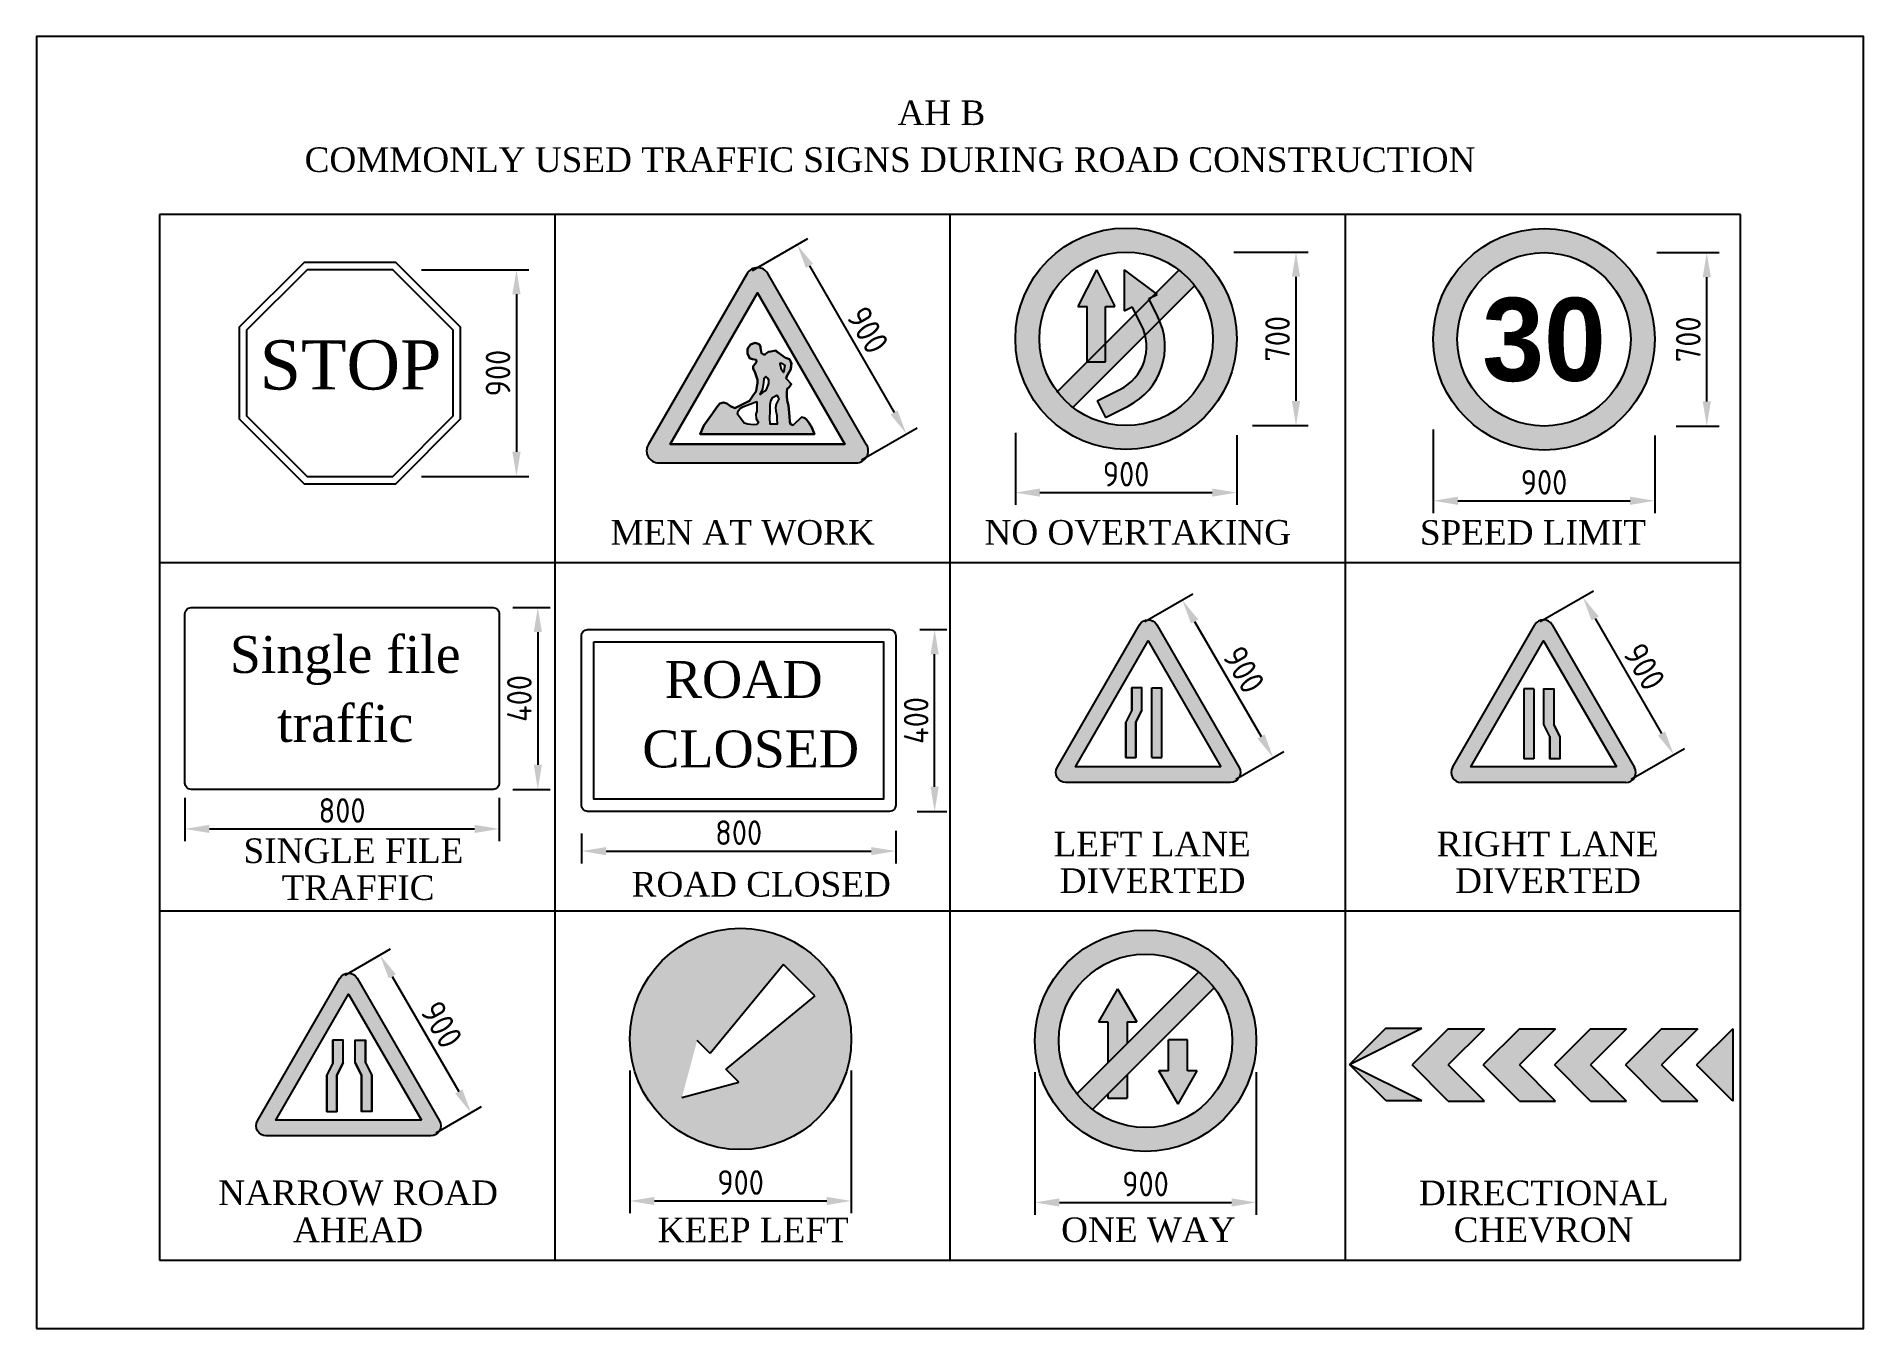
# Model space of a CAD drawing. Header units: millimetres. Extents: x 233 to 7658, y 356 to 5606.
import ezdxf
from ezdxf.enums import TextEntityAlignment as Align

# ---------------------------------------------------------------- set-up
doc = ezdxf.new("R2010")
doc.units = ezdxf.units.MM
doc.styles.add('BOLD', font='romantic.ttf', dxfattribs={"width": 1.1, "height": 30})
doc.styles.add('CES', font='ARIBLK.TTF')
doc.styles.add('KSHDP', font='isocp.shx')
doc.dimstyles.new('ISO-25', dxfattribs={"dimscale": 20, "dimtxt": 2.5, "dimasz": 2.5, "dimexe": 1.25, "dimexo": 0.625, "dimtad": 1, "dimtxsty": 'KSHDP', "dimcen": 2.5, "dimclrd": 256, "dimclre": 256, "dimclrt": 80, "dimadec": 0, "dimazin": 0, "dimtfac": 1, "dimtmove": 0, "dimatfit": 3, "dimfxl": 0, "dimlwd": -1, "dimlwe": -1, "dimarcsym": 0})

# ---------------------------------------------------------------- blocks, each defined once
blk = doc.blocks.new('*D14')
for p, q in [((1796.7, 4658.5), (2233.1, 4658.5)), ((2183.1, 4558.5), (2183.1, 3918.5)), ((1796.7, 3818.5), (2233.1, 3818.5))]:
    blk.add_line(p, q)
for points in [[(2166.4, 4558.5), (2199.8, 4558.5), (2183.1, 4658.5)], [(2166.4, 3918.5), (2199.8, 3918.5), (2183.1, 3818.5)]]:
    blk.add_solid(points)
at = {"layer": 'DEFPOINTS', "color": 0}
for p in [(1771.7, 4658.5), (1771.7, 3818.5), (2183.1, 3818.5)]:
    blk.add_point(p, dxfattribs=at)
at = {"color": 80, "insert": (2108.1, 4238.5), "char_height": 100, "attachment_point": 5, "rotation": 90, "style": 'KSHDP'}
blk.add_mtext('900', dxfattribs=at)
blk = doc.blocks.new('*D15')
for p, q in [((4210.7, 3995.5), (4210.7, 3702.7)), ((5110.7, 3985.9), (5110.7, 3702.7)), ((4310.7, 3752.7), (5010.7, 3752.7))]:
    blk.add_line(p, q)
for points in [[(4310.7, 3769.4), (4310.7, 3736.1), (4210.7, 3752.7)], [(5010.7, 3769.4), (5010.7, 3736.1), (5110.7, 3752.7)]]:
    blk.add_solid(points)
at = {"layer": 'DEFPOINTS', "color": 0}
for p in [(4210.7, 4020.5), (5110.7, 4010.9), (5110.7, 3752.7)]:
    blk.add_point(p, dxfattribs=at)
at = {"color": 80, "insert": (4660.7, 3827.7), "char_height": 100, "attachment_point": 5, "style": 'KSHDP'}
blk.add_mtext('900', dxfattribs=at)
blk = doc.blocks.new('*D16')
for p, q in [((5909.3, 4009), (5909.3, 3669.6)), ((6809.3, 3985.4), (6809.3, 3669.6)), ((6009.3, 3719.6), (6709.3, 3719.6))]:
    blk.add_line(p, q)
for points in [[(6009.3, 3736.3), (6009.3, 3702.9), (5909.3, 3719.6)], [(6709.3, 3736.3), (6709.3, 3702.9), (6809.3, 3719.6)]]:
    blk.add_solid(points)
at = {"layer": 'DEFPOINTS', "color": 0}
for p in [(5909.3, 4034), (6809.3, 4010.4), (6809.3, 3719.6)]:
    blk.add_point(p, dxfattribs=at)
at = {"color": 80, "insert": (6359.3, 3794.6), "char_height": 100, "attachment_point": 5, "style": 'KSHDP'}
blk.add_mtext('900', dxfattribs=at)
blk = doc.blocks.new('*D17')
for p, q in [((835.5, 2512.4), (835.5, 2336)), ((2112.9, 2512.4), (2112.9, 2336)), ((935.5, 2386), (2012.9, 2386))]:
    blk.add_line(p, q)
for points in [[(935.5, 2402.7), (935.5, 2369.4), (835.5, 2386)], [(2012.9, 2402.7), (2012.9, 2369.4), (2112.9, 2386)]]:
    blk.add_solid(points)
at = {"layer": 'DEFPOINTS', "color": 0}
for p in [(835.5, 2537.4), (2112.9, 2537.4), (2112.9, 2386)]:
    blk.add_point(p, dxfattribs=at)
at = {"color": 80, "insert": (1474.2, 2461), "char_height": 100, "attachment_point": 5, "style": 'KSHDP'}
blk.add_mtext('800', dxfattribs=at)
blk = doc.blocks.new('*D18')
for p, q in [((2167.9, 3285.7), (2319.9, 3285.7)), ((2269.9, 3185.7), (2269.9, 2646.7)), ((2167.9, 2546.7), (2319.9, 2546.7))]:
    blk.add_line(p, q)
for points in [[(2253.2, 3185.7), (2286.6, 3185.7), (2269.9, 3285.7)], [(2253.2, 2646.7), (2286.6, 2646.7), (2269.9, 2546.7)]]:
    blk.add_solid(points)
at = {"layer": 'DEFPOINTS', "color": 0}
for p in [(2142.9, 3285.7), (2142.9, 2546.7), (2269.9, 2546.7)]:
    blk.add_point(p, dxfattribs=at)
at = {"color": 80, "insert": (2194.9, 2916.2), "char_height": 100, "attachment_point": 5, "rotation": 90, "style": 'KSHDP'}
blk.add_mtext('400', dxfattribs=at)
blk = doc.blocks.new('*D19')
for p, q in [((3724.8, 2378.7), (3724.8, 2245.9)), ((2447.4, 2367.4), (2447.4, 2245.9)), ((2547.4, 2295.9), (3624.8, 2295.9))]:
    blk.add_line(p, q)
for points in [[(2547.4, 2312.5), (2547.4, 2279.2), (2447.4, 2295.9)], [(3624.8, 2312.5), (3624.8, 2279.2), (3724.8, 2295.9)]]:
    blk.add_solid(points)
at = {"layer": 'DEFPOINTS', "color": 0}
for p in [(2447.4, 2392.4), (3724.8, 2403.7), (3724.8, 2295.9)]:
    blk.add_point(p, dxfattribs=at)
at = {"color": 80, "insert": (3086.1, 2370.9), "char_height": 100, "attachment_point": 5, "style": 'KSHDP'}
blk.add_mtext('800', dxfattribs=at)
blk = doc.blocks.new('*D20')
for p, q in [((3822.4, 3196.2), (3932.6, 3196.2)), ((3882.6, 2557.2), (3882.6, 3096.2)), ((3811, 2457.2), (3932.6, 2457.2))]:
    blk.add_line(p, q)
for points in [[(3866, 3096.2), (3899.3, 3096.2), (3882.6, 3196.2)], [(3866, 2557.2), (3899.3, 2557.2), (3882.6, 2457.2)]]:
    blk.add_solid(points)
at = {"layer": 'DEFPOINTS', "color": 0}
for p in [(3797.4, 3196.2), (3882.6, 3196.2), (3786, 2457.2)]:
    blk.add_point(p, dxfattribs=at)
at = {"color": 80, "insert": (3807.6, 2826.7), "char_height": 100, "attachment_point": 5, "rotation": 90, "style": 'KSHDP'}
blk.add_mtext('400', dxfattribs=at)
blk = doc.blocks.new('*D21')
for p, q in [((4737.1, 3228.3), (4932.4, 3341.1)), ((4939.1, 3229.5), (5209.1, 2762)), ((5107, 2587.6), (5302.4, 2700.4))]:
    blk.add_line(p, q)
for points in [[(4953.6, 3237.8), (4924.7, 3221.2), (4889.1, 3316.1)], [(5223.5, 2770.3), (5194.6, 2753.7), (5259.1, 2675.4)]]:
    blk.add_solid(points)
at = {"layer": 'DEFPOINTS', "color": 0}
for p in [(4715.5, 3215.8), (5259.1, 2675.4), (5085.4, 2575.1)]:
    blk.add_point(p, dxfattribs=at)
at = {"color": 80, "insert": (5139, 3033.2), "char_height": 100, "attachment_point": 5, "rotation": 300, "style": 'KSHDP'}
blk.add_mtext('900', dxfattribs=at)
blk = doc.blocks.new('*D22')
for p, q in [((6344.1, 3228.3), (6560.2, 3353.1)), ((6566.9, 3241.5), (6836.9, 2774)), ((6714, 2587.6), (6930.2, 2712.4))]:
    blk.add_line(p, q)
for points in [[(6581.4, 3249.8), (6552.5, 3233.2), (6516.9, 3328.1)], [(6851.3, 2782.3), (6822.4, 2765.7), (6886.9, 2687.4)]]:
    blk.add_solid(points)
at = {"layer": 'DEFPOINTS', "color": 0}
for p in [(6322.5, 3215.8), (6886.9, 2687.4), (6692.4, 2575.1)]:
    blk.add_point(p, dxfattribs=at)
at = {"color": 80, "insert": (6766.8, 3045.3), "char_height": 100, "attachment_point": 5, "rotation": 300, "style": 'KSHDP'}
blk.add_mtext('900', dxfattribs=at)
blk = doc.blocks.new('*D23')
for p, q in [((1487.3, 1792.1), (1671.7, 1898.6)), ((1678.4, 1787), (1948.3, 1319.4)), ((1857.2, 1151.4), (2041.6, 1257.8))]:
    blk.add_line(p, q)
for points in [[(1692.8, 1795.3), (1664, 1778.6), (1628.4, 1873.6)], [(1962.8, 1327.8), (1933.9, 1311.1), (1998.3, 1232.8)]]:
    blk.add_solid(points)
at = {"layer": 'DEFPOINTS', "color": 0}
for p in [(1465.6, 1779.6), (1998.3, 1232.8), (1835.6, 1138.9)]:
    blk.add_point(p, dxfattribs=at)
at = {"color": 80, "insert": (1878.3, 1590.7), "char_height": 100, "attachment_point": 5, "rotation": 300, "style": 'KSHDP'}
blk.add_mtext('900', dxfattribs=at)
blk = doc.blocks.new('*D24')
for p, q in [((2644, 1404.9), (2644, 824.2)), ((3544, 1404.9), (3544, 824.2)), ((2744, 874.2), (3444, 874.2))]:
    blk.add_line(p, q)
for points in [[(2744, 890.8), (2744, 857.5), (2644, 874.2)], [(3444, 890.8), (3444, 857.5), (3544, 874.2)]]:
    blk.add_solid(points)
at = {"layer": 'DEFPOINTS', "color": 0}
for p in [(2644, 1429.9), (3544, 1429.9), (3544, 874.2)]:
    blk.add_point(p, dxfattribs=at)
at = {"color": 80, "insert": (3094, 949.2), "char_height": 100, "attachment_point": 5, "style": 'KSHDP'}
blk.add_mtext('900', dxfattribs=at)
blk = doc.blocks.new('*D25')
for p, q in [((4289.7, 1397), (4289.7, 818.1)), ((5189.7, 1397), (5189.7, 818.1)), ((4389.7, 868.1), (5089.7, 868.1))]:
    blk.add_line(p, q)
for points in [[(4389.7, 884.8), (4389.7, 851.5), (4289.7, 868.1)], [(5089.7, 884.8), (5089.7, 851.5), (5189.7, 868.1)]]:
    blk.add_solid(points)
at = {"layer": 'DEFPOINTS', "color": 0}
for p in [(4289.7, 1422), (5189.7, 1422), (5189.7, 868.1)]:
    blk.add_point(p, dxfattribs=at)
at = {"color": 80, "insert": (4739.7, 943.1), "char_height": 100, "attachment_point": 5, "style": 'KSHDP'}
blk.add_mtext('900', dxfattribs=at)
blk = doc.blocks.new('*D26')
for p, q in [((3141.9, 4655.3), (3367.2, 4785.4)), ((3373.9, 4673.8), (3717.8, 4078.1)), ((3585.9, 3886.5), (3811.1, 4016.5))]:
    blk.add_line(p, q)
for points in [[(3388.3, 4682.1), (3359.4, 4665.5), (3323.9, 4760.4)], [(3732.2, 4086.4), (3703.4, 4069.8), (3767.8, 3991.5)]]:
    blk.add_solid(points)
at = {"layer": 'DEFPOINTS', "color": 0}
for p in [(3120.3, 4642.8), (3767.8, 3991.5), (3564.2, 3874)]:
    blk.add_point(p, dxfattribs=at)
at = {"color": 80, "insert": (3610.8, 4413.4), "char_height": 100, "attachment_point": 5, "rotation": 300, "style": 'KSHDP'}
blk.add_mtext('900', dxfattribs=at)
blk = doc.blocks.new('*D27')
for p, q in [((5098, 4730.2), (5401.3, 4730.2)), ((5351.3, 4125.2), (5351.3, 4630.2)), ((5174.7, 4025.2), (5401.3, 4025.2))]:
    blk.add_line(p, q)
for points in [[(5334.6, 4630.2), (5367.9, 4630.2), (5351.3, 4730.2)], [(5334.6, 4125.2), (5367.9, 4125.2), (5351.3, 4025.2)]]:
    blk.add_solid(points)
at = {"layer": 'DEFPOINTS', "color": 0}
for p in [(5073, 4730.2), (5351.3, 4730.2), (5149.7, 4025.2)]:
    blk.add_point(p, dxfattribs=at)
at = {"color": 80, "insert": (5276.3, 4377.7), "char_height": 100, "attachment_point": 5, "rotation": 90, "style": 'KSHDP'}
blk.add_mtext('700', dxfattribs=at)
blk = doc.blocks.new('*D28')
for p, q in [((6817.5, 4728.1), (7070.7, 4728.1)), ((7020.7, 4123.1), (7020.7, 4628.1)), ((6896.2, 4023.1), (7070.7, 4023.1))]:
    blk.add_line(p, q)
for points in [[(7004.1, 4628.1), (7037.4, 4628.1), (7020.7, 4728.1)], [(7004.1, 4123.1), (7037.4, 4123.1), (7020.7, 4023.1)]]:
    blk.add_solid(points)
at = {"layer": 'DEFPOINTS', "color": 0}
for p in [(6792.5, 4728.1), (7020.7, 4728.1), (6871.2, 4023.1)]:
    blk.add_point(p, dxfattribs=at)
at = {"color": 80, "insert": (6945.7, 4375.6), "char_height": 100, "attachment_point": 5, "rotation": 90, "style": 'KSHDP'}
blk.add_mtext('700', dxfattribs=at)

msp = doc.modelspace()

# ---------------------------------------------------------------- hatches: boundary and pattern name
h = msp.add_hatch(color=1)
edge = h.paths.add_edge_path(flags=16)
edge.add_arc((4660.693, 4377.708), 352.5, 0, 360)
edge = h.paths.add_edge_path()
edge.add_arc((4660.693, 4377.708), 450, 0, 360)
h = msp.add_hatch(color=1)
h.paths.add_polyline_path([(5909.293, 4375.641, 1), (6809.293, 4375.641, 1)])
h.paths.add_polyline_path([(6711.793, 4375.641, -1), (6006.793, 4375.641, -1)], flags=16)
h = msp.add_hatch(color=1)
h.dxf.hatch_style = 1
edge = h.paths.add_edge_path()
edge.add_line((2760.556, 3873.972), (3564.2, 3873.972))
edge.add_arc((3564.2, 3922.572), 48.6, 270, 390)
edge.add_line((3606.289, 3946.872), (3204.467, 4642.848))
edge.add_arc((3162.378, 4618.548), 48.6, 30, 150)
edge.add_line((3120.289, 4642.848), (2718.467, 3946.872))
edge.add_arc((2760.556, 3922.572), 48.6, 150, 270)
h.paths.add_polyline_path([(2807.321, 3949.572), (3517.435, 3949.572), (3162.378, 4564.548)], flags=16)
h = msp.add_hatch(color=1)
h.paths.add_polyline_path([(4781.293, 4561.947), (4786.533, 4558.017), (4768.191, 4548.846), (4755.525, 4536.18), (4790.162, 4466.906, -0.01631771), (4797.523, 4450.898), (4939.728, 4593.104, 0.06409199), (4876.089, 4656.743)])
h.paths.add_polyline_path([(4755.525, 4536.18), (4699.624, 4480.278), (4723.08, 4433.365, -0.0570959), (4738.284, 4391.659), (4797.523, 4450.898, 0.01631771), (4790.162, 4466.906)])
h.paths.add_polyline_path([(4723.08, 4433.365), (4699.624, 4480.278), (4577.369, 4358.024), (4577.369, 4283.64), (4502.985, 4283.64), (4381.657, 4162.312, 0.06409199), (4445.297, 4098.672), (4738.284, 4391.659, 0.0570959)])
h = msp.add_hatch(color=7)
h.paths.add_polyline_path([(4797.523, 4450.898), (4738.284, 4391.659, -0.348867), (4635.874, 4171.745), (4543.828, 4125.722), (4577.369, 4058.64), (4669.415, 4104.663, 0.39522453)])
h.paths.add_polyline_path([(4755.525, 4536.18), (4752.992, 4541.246), (4768.191, 4548.846), (4781.293, 4561.947), (4652.369, 4658.64), (4652.369, 4490.935), (4685.91, 4507.705), (4699.624, 4480.278)])
h.paths.add_polyline_path([(4464.869, 4508.64), (4502.369, 4508.64), (4502.369, 4283.64), (4502.985, 4283.64), (4577.369, 4358.024), (4577.369, 4508.64), (4614.869, 4508.64), (4539.869, 4658.64)])
h.paths.add_polyline_path([(4577.369, 4283.64), (4577.369, 4358.024), (4502.985, 4283.64)], flags=17)
h = msp.add_hatch(color=256)
h.dxf.hatch_style = 1
h.paths.add_polyline_path([(3281.449, 4226.027), (3298.193, 4253.893), (3300.053, 4274.329), (3298.193, 4283.618), (3292.612, 4294.765), (3275.867, 4300.338), (3257.263, 4313.342), (3246.1, 4322.631), (3235.336, 4329.797), (3216.332, 4326.347), (3207.03, 4324.489), (3199.588, 4318.916), (3190.817, 4310.158), (3179.123, 4318.916), (3174.114, 4348.926), (3169.82, 4356.072), (3153.076, 4361.645), (3134.471, 4354.214), (3125.168, 4341.209), (3121.448, 4333.778), (3121.448, 4317.058), (3127.029, 4307.769), (3130.75, 4298.48), (3141.913, 4294.765), (3162.05, 4292.251), (3154.936, 4278.044), (3145.634, 4266.898), (3145.634, 4257.609), (3153.076, 4239.031), (3162.378, 4211.164), (3162.378, 4198.16), (3160.518, 4183.297), (3156.797, 4164.719), (3143.773, 4146.142), (3130.75, 4125.706), (3071.215, 4095.981), (3052.61, 4103.412), (3037.726, 4114.559), (3024.703, 4118.275), (3009.819, 4114.559), (2996.796, 4099.697), (2980.051, 4073.688), (2944.703, 4025.386), (2929.819, 3990.088), (3394.937, 3990.088), (3383.775, 4017.955), (3372.612, 4034.674), (3361.449, 4049.537), (3354.007, 4056.968), (3340.984, 4058.826), (3333.542, 4051.395), (3316.798, 4036.532), (3307.495, 4027.243), (3296.332, 4030.959), (3294.472, 4040.248), (3292.612, 4062.541), (3288.89, 4107.128), (3283.309, 4127.564), (3281.449, 4144.284), (3281.449, 4161.004), (3283.309, 4174.009), (3290.751, 4181.44), (3298.193, 4190.728), (3298.193, 4196.302), (3283.309, 4213.022), (3279.588, 4216.737)])
h.paths.add_polyline_path([(3207.485, 4213.278), (3207.485, 4196.186), (3201.025, 4178.445), (3194.565, 4166.834), (3182.937, 4159.094), (3173.894, 4151.353), (3184.23, 4174.575), (3188.105, 4200.377), (3190.102, 4222.309), (3194.565, 4222.309), (3196.503, 4224.245)], flags=16)
h.paths.add_polyline_path([(3260.456, 4251.982), (3256.58, 4270.043), (3255.288, 4275.204), (3254.319, 4279.074), (3263.04, 4279.074), (3273.376, 4268.753), (3268.208, 4240.371)], flags=16)
h.paths.add_polyline_path([(3248.828, 4133.291), (3243.66, 4122.97), (3238.492, 4112.65), (3235.908, 4097.168), (3237.2, 4085.557), (3241.076, 4066.206), (3241.076, 4050.724), (3242.368, 4031.373), (3213.945, 4031.373), (3212.653, 4054.595), (3213.945, 4081.687), (3213.945, 4094.588), (3213.945, 4111.359), (3215.237, 4117.81), (3217.562, 4131.744), (3222.988, 4137.162), (3224.2, 4139.581), (3241.974, 4149.261)], flags=16)
h.paths.add_polyline_path([(3159.682, 4122.97), (3159.682, 4103.619), (3159.682, 4084.267), (3155.805, 4071.366), (3157.098, 4052.015), (3164.85, 4040.404), (3166.917, 4037.307), (3159.682, 4030.083), (3146.762, 4028.793), (3123.506, 4031.373), (3108.002, 4035.243), (3080.871, 4071.366), (3086.127, 4090.611), (3102.835, 4101.039)], flags=16)
h = msp.add_hatch(color=1)
h.paths.add_polyline_path([(5085.394, 2575.117, 0.57735027), (5120.468, 2635.867), (4785.617, 3215.848, 0.57735027), (4715.468, 3215.848), (4380.617, 2635.867, 0.57735027), (4415.691, 2575.117)])
h.paths.add_polyline_path([(4454.662, 2638.117), (4750.543, 3150.598), (5046.423, 2638.117)], flags=16)
h = msp.add_hatch(color=1)
h.paths.add_polyline_path([(6692.394, 2575.117, 0.57735027), (6727.468, 2635.867), (6392.617, 3215.848, 0.57735027), (6322.468, 3215.848), (5987.617, 2635.867, 0.57735027), (6022.691, 2575.117)])
h.paths.add_polyline_path([(6061.662, 2638.117), (6357.543, 3150.598), (6653.423, 2638.117)], flags=16)
h = msp.add_hatch(color=256)
h.paths.add_polyline_path([(4805.6, 2959.311), (4765.1, 2959.311), (4765.1, 2675.811), (4805.6, 2675.811)])
h.paths.add_polyline_path([(4659.35, 2819.811), (4659.35, 2675.811), (4699.85, 2675.811), (4699.85, 2819.811), (4724.6, 2869.311), (4724.6, 2959.311), (4684.1, 2959.311), (4684.1, 2869.311)])
for color, points in [(256, [(6317.227, 2954.882), (6276.727, 2954.882), (6276.727, 2671.382), (6317.227, 2671.382)]), (256, [(6398.809, 2954.882), (6358.309, 2954.882), (6358.309, 2810.882), (6383.059, 2761.382), (6383.059, 2671.382), (6423.559, 2671.382), (6423.559, 2761.382), (6398.809, 2810.882)]), (1, [(4460.706, 1309.57, 0.06409199), (4524.346, 1245.93), (5018.777, 1740.362, 0.06409199), (4955.137, 1804.001)]), (256, [(4548.009, 1601.684), (4587.009, 1601.684), (4587.009, 1435.873), (4665.009, 1513.873), (4665.009, 1601.684), (4704.009, 1601.684), (4626.009, 1736.784)]), (1, [(5862.863, 1575.984), (5715.983, 1575.984), (5569.103, 1429.104)]), (1, [(5970.035, 1427.134), (6116.915, 1574.014), (5970.035, 1574.014), (5823.155, 1427.134), (5970.035, 1280.254), (6116.915, 1280.254)]), (1, [(6259.116, 1427.134), (6405.996, 1574.014), (6259.116, 1574.014), (6112.236, 1427.134), (6259.116, 1280.254), (6405.996, 1280.254)]), (1, [(6548.196, 1427.134), (6695.076, 1574.014), (6548.196, 1574.014), (6401.316, 1427.134), (6548.196, 1280.254), (6695.076, 1280.254)]), (1, [(6837.277, 1427.134), (6984.157, 1574.014), (6837.277, 1574.014), (6690.397, 1427.134), (6837.277, 1280.254), (6984.157, 1280.254)]), (1, [(6979.477, 1427.134), (7126.357, 1280.254), (7126.357, 1574.014)]), (256, [(1453.482, 1384.983), (1478.826, 1435.671), (1478.826, 1527.831), (1437.354, 1527.831), (1437.354, 1435.671), (1412.01, 1384.983), (1412.01, 1237.527), (1453.482, 1237.527)]), (256, [(1553.547, 1237.527), (1595.019, 1237.527), (1595.019, 1384.983), (1569.675, 1435.671), (1569.675, 1527.831), (1528.203, 1527.831), (1528.203, 1435.671), (1553.547, 1384.983)]), (256, [(4832.742, 1403.135), (4793.742, 1403.135), (4871.742, 1268.035), (4949.742, 1403.135), (4910.742, 1403.135), (4910.742, 1528.838), (4832.742, 1528.838)]), (1, [(5569.103, 1429.104), (5715.983, 1282.224), (5862.863, 1282.224)]), (256, [(4665.009, 1386.594), (4587.009, 1308.594), (4587.009, 1291.684), (4665.009, 1291.684)])]:
    msp.add_hatch(color=color).paths.add_polyline_path(points)
h = msp.add_hatch(color=152)
h.paths.add_polyline_path([(3543.988, 1532.811, 1), (2643.988, 1532.811, 1)])
h.paths.add_polyline_path([(2855.34, 1294.163), (2917.456, 1525.985), (2970.489, 1472.952), (3268.997, 1835.099), (3396.277, 1707.82), (3034.129, 1409.312), (3087.162, 1356.279)], flags=16)
h = msp.add_hatch(color=1)
edge = h.paths.add_edge_path(flags=16)
edge.add_arc((4739.742, 1524.966), 352.5, 0, 360)
edge = h.paths.add_edge_path()
edge.add_arc((4739.742, 1524.966), 450, 0, 360)
h = msp.add_hatch(color=1)
h.paths.add_polyline_path([(1835.57, 1138.88, 0.57735027), (1870.644, 1199.63), (1535.792, 1779.611, 0.57735027), (1465.644, 1779.611), (1130.792, 1199.63, 0.57735027), (1165.867, 1138.88)])
h.paths.add_polyline_path([(1204.838, 1201.88), (1500.718, 1714.361), (1796.599, 1201.88)], flags=16)

# ---------------------------------------------------------------- linework, layer by layer
for p, q in [((7157.569, 4883.376), (732.569, 4883.376)), ((732.569, 4883.376), (732.569, 633.376)), ((2338.569, 4883.376), (2338.569, 633.376)), ((3944.569, 4883.376), (3944.569, 633.376)), ((5550.569, 4883.376), (5550.569, 633.376)), ((7157.569, 633.376), (7157.569, 4883.376)), ((4539.869, 4658.64), (4464.869, 4508.64)), ((4539.869, 4658.64), (4614.869, 4508.64)), ((4652.369, 4658.64), (4786.533, 4558.017)), ((4652.369, 4658.64), (4652.369, 4490.935)), ((4443.257, 4096.633), (4941.768, 4595.143)), ((4752.992, 4541.246), (4786.533, 4558.017)), ((4790.162, 4466.906), (4752.992, 4541.246)), ((4464.869, 4508.64), (4502.369, 4508.64)), ((4502.369, 4283.64), (4502.369, 4508.64)), ((4577.369, 4283.64), (4577.369, 4508.64)), ((4577.369, 4508.64), (4614.869, 4508.64)), ((4652.369, 4490.935), (4685.91, 4507.705)), ((4723.08, 4433.365), (4685.91, 4507.705)), ((4502.369, 4283.64), (4577.369, 4283.64)), ((4543.828, 4125.722), (4635.874, 4171.745)), ((4543.828, 4125.722), (4577.369, 4058.64)), ((4577.369, 4058.64), (4669.415, 4104.663)), ((7157.569, 3467.376), (732.569, 3467.376)), ((5987.617, 2635.867), (6322.468, 3215.848)), ((6392.617, 3215.848), (6727.468, 2635.867)), ((4684.1, 2869.311), (4684.1, 2959.311)), ((4724.6, 2959.311), (4684.1, 2959.311)), ((4724.6, 2869.311), (4724.6, 2959.311)), ((4765.1, 2675.811), (4765.1, 2959.311)), ((4765.1, 2959.311), (4805.6, 2959.311)), ((4805.6, 2675.811), (4805.6, 2959.311)), ((6276.727, 2954.882), (6276.727, 2671.382)), ((6317.227, 2954.882), (6276.727, 2954.882)), ((6317.227, 2954.882), (6317.227, 2671.382)), ((4684.1, 2869.311), (4659.35, 2819.811)), ((4724.6, 2869.311), (4699.85, 2819.811)), ((4659.35, 2675.811), (4659.35, 2819.811)), ((4699.85, 2819.811), (4699.85, 2675.811)), ((6383.059, 2761.382), (6358.309, 2810.882)), ((6383.059, 2761.382), (6383.059, 2671.382)), ((6423.559, 2761.382), (6398.809, 2810.882)), ((6423.559, 2761.382), (6423.559, 2671.382)), ((4659.35, 2675.811), (4699.85, 2675.811)), ((4765.1, 2675.811), (4805.6, 2675.811)), ((6317.227, 2671.382), (6276.727, 2671.382)), ((6423.559, 2671.382), (6383.059, 2671.382)), ((6692.394, 2575.117), (6022.691, 2575.117)), ((7157.569, 2051.376), (732.569, 2051.376)), ((3268.997, 1835.099), (2970.489, 1472.952)), ((3396.277, 1707.82), (3268.997, 1835.099)), ((4458.667, 1307.531), (4957.177, 1806.041)), ((3396.277, 1707.82), (3034.129, 1409.312)), ((4522.306, 1243.891), (5020.816, 1742.401)), ((4626.009, 1736.784), (4548.009, 1601.684)), ((4626.009, 1736.784), (4704.009, 1601.684)), ((4548.009, 1601.684), (4587.009, 1601.684)), ((4587.009, 1601.684), (4587.009, 1435.873)), ((4665.009, 1601.684), (4665.009, 1513.873)), ((4665.009, 1601.684), (4704.009, 1601.684)), ((5715.983, 1575.984), (5569.103, 1429.104)), ((5569.103, 1429.104), (5862.863, 1575.984)), ((5715.983, 1575.984), (5862.863, 1575.984)), ((5970.035, 1574.014), (5823.155, 1427.134)), ((6116.915, 1574.014), (5970.035, 1427.134)), ((5970.035, 1574.014), (6116.915, 1574.014)), ((6259.116, 1574.014), (6112.236, 1427.134)), ((6259.116, 1574.014), (6405.996, 1574.014)), ((6405.996, 1574.014), (6259.116, 1427.134)), ((6548.196, 1574.014), (6401.316, 1427.134)), ((6695.076, 1574.014), (6548.196, 1427.134)), ((6548.196, 1574.014), (6695.076, 1574.014)), ((6837.277, 1574.014), (6690.397, 1427.134)), ((6984.157, 1574.014), (6837.277, 1427.134)), ((6837.277, 1574.014), (6984.157, 1574.014)), ((7126.357, 1574.014), (6979.477, 1427.134)), ((7126.357, 1574.014), (7126.357, 1280.254)), ((1478.826, 1527.831), (1437.354, 1527.831)), ((1437.354, 1435.671), (1437.354, 1527.831)), ((1478.826, 1435.671), (1478.826, 1527.831)), ((1528.203, 1435.671), (1528.203, 1527.831)), ((1528.203, 1527.831), (1569.675, 1527.831)), ((1569.675, 1435.671), (1569.675, 1527.831)), ((2970.489, 1472.952), (2917.456, 1525.985)), ((4910.742, 1528.838), (4832.742, 1528.838)), ((4832.742, 1403.135), (4832.742, 1528.838)), ((4910.742, 1403.135), (4910.742, 1528.838)), ((1437.354, 1435.671), (1412.01, 1384.983)), ((1478.826, 1435.671), (1453.482, 1384.983)), ((1528.203, 1435.671), (1553.547, 1384.983)), ((1569.675, 1435.671), (1595.019, 1384.983)), ((5715.983, 1282.224), (5569.103, 1429.104)), ((5569.103, 1429.104), (5862.863, 1282.224)), ((5970.035, 1280.254), (5823.155, 1427.134)), ((6116.915, 1280.254), (5970.035, 1427.134)), ((6259.116, 1280.254), (6112.236, 1427.134)), ((6405.996, 1280.254), (6259.116, 1427.134)), ((6548.196, 1280.254), (6401.316, 1427.134)), ((6695.076, 1280.254), (6548.196, 1427.134)), ((6837.277, 1280.254), (6690.397, 1427.134)), ((6984.157, 1280.254), (6837.277, 1427.134)), ((7126.357, 1280.254), (6979.477, 1427.134)), ((1412.01, 1237.527), (1412.01, 1384.983)), ((1453.482, 1384.983), (1453.482, 1237.527)), ((1553.547, 1384.983), (1553.547, 1237.527)), ((1595.019, 1237.527), (1595.019, 1384.983)), ((2855.34, 1294.163), (3087.162, 1356.279)), ((3087.162, 1356.279), (3034.129, 1409.312)), ((4665.009, 1386.594), (4665.009, 1291.684)), ((4832.742, 1403.135), (4793.742, 1403.135)), ((4871.742, 1268.035), (4793.742, 1403.135)), ((4871.742, 1268.035), (4949.742, 1403.135)), ((4949.742, 1403.135), (4910.742, 1403.135)), ((4587.009, 1308.594), (4587.009, 1291.684)), ((4587.009, 1291.684), (4665.009, 1291.684)), ((5715.983, 1282.224), (5862.863, 1282.224)), ((5970.035, 1280.254), (6116.915, 1280.254)), ((6259.116, 1280.254), (6405.996, 1280.254)), ((6548.196, 1280.254), (6695.076, 1280.254)), ((6837.277, 1280.254), (6984.157, 1280.254)), ((1412.01, 1237.527), (1453.482, 1237.527)), ((1595.019, 1237.527), (1553.547, 1237.527)), ((732.569, 633.376), (7157.569, 633.376))]:
    msp.add_line(p, q)
at = {"color": 1}
msp.add_line((4379.618, 4160.272), (4878.128, 4658.783), dxfattribs=at)
for points in [[(232.569, 356.074), (7657.569, 356.074), (7657.569, 5606.074), (232.569, 5606.074)], [(1692.473, 3788.474), (1956.077, 4052.078), (1956.077, 4424.871), (1692.473, 4688.474), (1319.681, 4688.474), (1056.077, 4424.871), (1056.077, 4052.078), (1319.681, 3788.474)], [(1680.047, 3818.474), (1926.077, 4064.505), (1926.077, 4412.444), (1680.047, 4658.474), (1332.108, 4658.474), (1086.077, 4412.444), (1086.077, 4064.505), (1332.108, 3818.474)], [(2497.384, 3146.173), (3674.797, 3146.173), (3674.797, 2507.164), (2497.384, 2507.164)], [(5046.423, 2638.117), (4454.662, 2638.117), (4750.543, 3150.598)], [(6653.423, 2638.117), (6061.662, 2638.117), (6357.543, 3150.598)], [(1796.599, 1201.88), (1204.838, 1201.88), (1500.718, 1714.361)]]:
    msp.add_lwpolyline(points, close=True)
at = {"flags": 128}
msp.add_lwpolyline([(3204.467, 4642.848, 0.57735027), (3120.289, 4642.848), (2718.467, 3946.872, 0.57735027), (2760.556, 3873.972), (3564.2, 3873.972, 0.57735027), (3606.289, 3946.872)], format="xyb", close=True, dxfattribs=at)
msp.add_lwpolyline([(3204.467, 4642.848, 0.57735027), (3120.289, 4642.848), (2718.467, 3946.872, 0.57735027), (2760.556, 3873.972), (3564.2, 3873.972, 0.57735027), (3606.289, 3946.872)], format="xyb", close=True, dxfattribs=at)
for points in [[(2760.556, 3873.972), (3564.2, 3873.972, 0.57735027), (3606.289, 3946.872), (3204.467, 4642.848, 0.57735027), (3120.289, 4642.848), (2718.467, 3946.872, 0.57735027)], [(860.514, 3285.714), (2087.926, 3285.714, -0.41421356), (2112.926, 3260.714), (2112.926, 2571.705, -0.41421356), (2087.926, 2546.705), (860.514, 2546.705, -0.41421356), (835.514, 2571.705), (835.514, 3260.714, -0.41421356)], [(2472.384, 3196.173), (3699.797, 3196.173, -0.41421356), (3724.797, 3171.173), (3724.797, 2482.164, -0.41421356), (3699.797, 2457.164), (2472.384, 2457.164, -0.41421356), (2447.384, 2482.164), (2447.384, 3171.173, -0.41421356)], [(5085.394, 2575.117), (4415.691, 2575.117, -0.57735027), (4380.617, 2635.867), (4715.468, 3215.848, -0.57735027), (4785.617, 3215.848), (5120.468, 2635.867, -0.57735027)], [(1835.57, 1138.88), (1165.867, 1138.88, -0.57735027), (1130.792, 1199.63), (1465.644, 1779.611, -0.57735027), (1535.792, 1779.611), (1870.644, 1199.63, -0.57735027)]]:
    msp.add_lwpolyline(points, format="xyb", close=True)
at = {"color": 1, "flags": 128}
msp.add_lwpolyline([(3517.435, 3949.572), (2807.321, 3949.572), (3162.378, 4564.548)], close=True, dxfattribs=at)
msp.add_lwpolyline([(3517.435, 3949.572), (2807.321, 3949.572), (3162.378, 4564.548)], close=True, dxfattribs=at)
at = {"color": 1}
msp.add_lwpolyline([(2807.321, 3949.572), (3517.435, 3949.572), (3162.378, 4564.548)], close=True, dxfattribs=at)
at = {"flags": 128}
for points in [[(3236.797, 4330.062), (3240.518, 4326.347), (3246.1, 4322.631), (3257.263, 4313.342), (3275.867, 4300.338), (3292.612, 4294.765), (3300.483, 4279.045), (3298.193, 4253.893), (3281.449, 4226.027), (3279.664, 4217.116), (3300.543, 4193.662), (3290.751, 4181.44), (3283.309, 4174.009), (3281.449, 4161.004), (3281.449, 4144.284), (3283.309, 4127.564), (3288.89, 4107.128), (3292.612, 4062.541), (3294.472, 4040.248), (3296.332, 4030.959), (3307.495, 4027.243), (3316.798, 4036.532), (3333.542, 4051.395), (3340.984, 4058.826), (3354.007, 4056.968), (3361.449, 4049.537), (3372.612, 4034.674), (3383.775, 4017.955), (3394.937, 3990.088), (2929.819, 3990.088), (2944.703, 4025.386), (2980.051, 4073.688), (2996.796, 4099.697), (3009.819, 4114.559), (3024.703, 4118.275), (3037.726, 4114.559), (3052.61, 4103.412), (3071.215, 4095.981), (3130.75, 4125.706), (3143.773, 4146.142), (3156.797, 4164.719), (3160.518, 4183.297), (3162.378, 4198.16), (3162.378, 4211.164), (3153.076, 4239.031), (3145.634, 4257.609), (3145.634, 4266.898), (3154.936, 4278.044), (3158.657, 4285.475), (3156.797, 4292.907), (3141.913, 4294.765), (3130.75, 4298.48), (3127.029, 4307.769), (3121.448, 4317.058), (3121.448, 4333.778), (3125.168, 4341.209), (3134.471, 4354.214), (3153.076, 4361.645), (3169.82, 4356.072), (3175.402, 4346.783), (3175.402, 4341.209), (3179.123, 4318.916), (3186.565, 4313.342), (3194.006, 4313.342), (3199.588, 4318.916), (3207.03, 4324.489), (3216.332, 4326.347)], [(3394.937, 3990.088), (3383.775, 4017.955), (3372.612, 4034.674), (3361.449, 4049.537), (3354.007, 4056.968), (3340.984, 4058.826), (3333.542, 4051.395), (3316.798, 4036.532), (3307.495, 4027.243), (3296.332, 4030.959), (3294.472, 4040.248), (3292.612, 4062.541), (3288.89, 4107.128), (3283.309, 4127.564), (3281.449, 4144.284), (3281.449, 4161.004), (3283.309, 4174.009), (3290.751, 4181.44), (3298.193, 4190.728), (3298.193, 4196.302), (3283.309, 4213.022), (3279.588, 4216.737), (3281.449, 4226.027), (3298.193, 4253.893), (3300.053, 4274.329), (3298.193, 4283.618), (3292.612, 4294.765), (3275.867, 4300.338), (3257.263, 4313.342), (3246.1, 4322.631), (3240.518, 4326.347), (3236.797, 4330.062), (3216.332, 4326.347), (3207.03, 4324.489), (3199.588, 4318.916), (3194.006, 4313.342), (3186.565, 4313.342), (3179.123, 4318.916), (3175.402, 4341.209), (3175.402, 4346.783), (3169.82, 4356.072), (3153.076, 4361.645), (3134.471, 4354.214), (3125.168, 4341.209), (3121.448, 4333.778), (3121.448, 4317.058), (3127.029, 4307.769), (3130.75, 4298.48), (3141.913, 4294.765), (3156.797, 4292.907), (3158.657, 4285.475), (3154.936, 4278.044), (3145.634, 4266.898), (3145.634, 4257.609), (3153.076, 4239.031), (3162.378, 4211.164), (3162.378, 4198.16), (3160.518, 4183.297), (3156.797, 4164.719), (3143.773, 4146.142), (3130.75, 4125.706), (3071.215, 4095.981), (3052.61, 4103.412), (3037.726, 4114.559), (3024.703, 4118.275), (3009.819, 4114.559), (2996.796, 4099.697), (2980.051, 4073.688), (2944.703, 4025.386), (2929.819, 3990.088)], [(3260.456, 4279.074), (3268.208, 4273.914), (3273.376, 4268.753), (3268.208, 4240.371), (3260.456, 4251.982), (3256.58, 4270.043), (3254.319, 4279.074)], [(3273.376, 4268.753), (3268.208, 4240.371), (3260.456, 4251.982), (3256.58, 4270.043), (3255.288, 4275.204), (3256.58, 4279.074), (3260.456, 4279.074), (3268.208, 4273.914)], [(3207.485, 4213.278), (3207.485, 4196.186), (3201.025, 4178.445), (3194.565, 4166.834), (3182.937, 4159.094), (3173.894, 4151.353), (3184.23, 4174.575), (3188.105, 4200.377), (3189.655, 4217.406), (3196.503, 4224.245)], [(3203.609, 4217.149), (3207.485, 4210.698), (3207.485, 4201.667), (3206.193, 4192.637), (3201.025, 4178.445), (3194.565, 4166.834), (3182.937, 4159.094), (3173.894, 4151.353), (3184.23, 4174.575), (3188.105, 4200.377), (3189.397, 4214.568), (3190.689, 4218.439), (3194.565, 4222.309), (3198.441, 4222.309)], [(3159.682, 4122.97), (3159.682, 4103.619), (3159.682, 4084.267), (3155.805, 4071.366), (3157.098, 4052.015), (3166.917, 4037.307), (3159.682, 4030.083), (3146.762, 4028.793), (3123.506, 4031.373), (3108.002, 4035.243), (3080.871, 4071.366), (3084.747, 4085.557), (3092.499, 4094.588), (3102.835, 4101.039)], [(3159.682, 4122.97), (3159.682, 4103.619), (3159.682, 4084.267), (3155.805, 4071.366), (3157.098, 4052.015), (3164.85, 4040.404), (3163.557, 4033.953), (3159.682, 4030.083), (3146.762, 4028.793), (3123.506, 4031.373), (3108.002, 4035.243), (3080.871, 4071.366), (3084.747, 4085.557), (3092.499, 4094.588), (3102.835, 4101.039)], [(3241.076, 4148.773), (3244.952, 4142.322), (3248.828, 4133.291), (3243.66, 4122.97), (3238.492, 4112.65), (3235.908, 4097.168), (3237.2, 4085.557), (3241.076, 4066.206), (3241.076, 4050.724), (3242.368, 4031.373), (3213.945, 4031.373), (3212.653, 4054.595), (3213.945, 4081.687), (3213.945, 4094.588), (3213.945, 4111.359), (3215.237, 4117.81), (3216.529, 4125.551), (3220.404, 4132.001), (3224.2, 4139.581)], [(3244.952, 4142.322), (3248.828, 4133.291), (3243.66, 4122.97), (3238.492, 4112.65), (3235.908, 4097.168), (3237.2, 4085.557), (3241.076, 4066.206), (3241.076, 4050.724), (3242.368, 4031.373), (3213.945, 4031.373), (3212.653, 4054.595), (3213.945, 4081.687), (3213.945, 4094.588), (3213.945, 4111.359), (3215.237, 4117.81), (3216.529, 4125.551), (3220.404, 4132.001), (3222.988, 4137.162), (3226.865, 4141.032), (3241.076, 4148.773)], [(4699.85, 2819.811), (4724.6, 2869.311), (4724.6, 2959.311), (4684.1, 2959.311), (4684.1, 2869.311), (4659.35, 2819.811), (4659.35, 2675.811), (4699.85, 2675.811)], [(6398.809, 2810.882), (6423.559, 2761.382), (6423.559, 2671.382), (6383.059, 2671.382), (6383.059, 2761.382), (6358.309, 2810.882), (6358.309, 2954.882), (6398.809, 2954.882)], [(1453.482, 1384.983), (1478.826, 1435.671), (1478.826, 1527.831), (1437.354, 1527.831), (1437.354, 1435.671), (1412.01, 1384.983), (1412.01, 1237.527), (1453.482, 1237.527)], [(1553.547, 1384.983), (1528.203, 1435.671), (1528.203, 1527.831), (1569.675, 1527.831), (1569.675, 1435.671), (1595.019, 1384.983), (1595.019, 1237.527), (1553.547, 1237.527)]]:
    msp.add_lwpolyline(points, close=True, dxfattribs=at)
at = {"color": 1}
for radius in [450, 352.5]:
    msp.add_circle((4660.693, 4377.708), radius, dxfattribs=at)
for centre, radius in [((6359.293, 4375.641), 450), ((6359.293, 4375.641), 352.5), ((3093.988, 1532.811), 450), ((4739.742, 1524.966), 450), ((4739.742, 1524.966), 352.5)]:
    msp.add_circle(centre, radius)
for centre, radius, start, end in [((4548.667, 4346.158), 270, 296.5650512, 26.5650512), ((4548.667, 4346.158), 195, 296.5650512, 26.5650512), ((6357.543, 3195.598), 40.5, 30, 150), ((6022.691, 2615.617), 40.5, 150, 270), ((6692.394, 2615.617), 40.5, 270, 30)]:
    msp.add_arc(centre, radius, start, end)

# ---------------------------------------------------------------- texts
at = {"style": 'BOLD'}
for s, height, p in [('AH B', 100, (3910.206, 5296.513)), ('COMMONLY USED TRAFFIC SIGNS DURING ROAD CONSTRUCTION', 100, (3701.237, 5105.63)), ('STOP', 200, (1508.843, 4271.455)), ('MEN AT WORK', 100, (3102.357, 3590.668)), ('NO OVERTAKING', 100, (4708.357, 3590.668)), ('SPEED LIMIT', 100, (6314.357, 3590.668)), ('RIGHT LANE', 100, (6373.737, 2324.818)), ('SINGLE FILE ', 100, (1539.361, 2297.366)), ('LEFT LANE', 100, (4766.737, 2324.818)), ('TRAFFIC', 100, (1539.361, 2147.216)), ('ROAD CLOSED', 100, (3177.935, 2160.942)), ('DIVERTED', 100, (4768.562, 2174.668)), ('DIVERTED', 100, (6375.562, 2174.668)), ('NARROW ROAD', 100, (1539.361, 906.818)), ('DIRECTIONAL', 100, (6358.361, 906.818)), ('AHEAD', 100, (1539.361, 756.668)), ('KEEP LEFT', 100, (3145.361, 756.668)), ('ONE WAY', 100, (4751.361, 756.668)), ('CHEVRON', 100, (6357.361, 756.668))]:
    msp.add_text(s, height=height, dxfattribs=at).set_placement(p, align=Align.MIDDLE)
at = {"style": 'CES', "width": 0.798943}
msp.add_text('30', height=337.5, dxfattribs=at).set_placement((6108.043, 4206.891), (6610.543, 4206.891), align=Align.FIT)
at = {"color": 7, "style": 'BOLD'}
for s, p in [('Single file', (1487.109, 3076)), ('ROAD ', (3135.092, 2993.104)), ('traffic', (1487.109, 2819.436)), ('CLOSED', (3135.092, 2710.884))]:
    msp.add_text(s, height=150, dxfattribs=at).set_placement(p, align=Align.MIDDLE)

# ---------------------------------------------------------------- dimensions: what is measured, and where the dimension line sits
for p1, p2, distance, picture, middle in [((3120.289, 4642.848), (3564.2, 3873.972), 235.078, '*D26', (3610.78, 4413.449)), ((6322.468, 3215.848), (6692.394, 2575.117), 224.542, '*D22', (6766.842, 3045.254)), ((4715.468, 3215.848), (5085.394, 2575.117), 200.531, '*D21', (5139.048, 3033.248)), ((1465.644, 1779.611), (1835.57, 1138.88), 187.933, '*D23', (1878.314, 1590.712))]:
    dim = msp.add_aligned_dim(p1=p1, p2=p2, distance=distance, text='900', dimstyle='ISO-25', override={"dimscale": 40})
    dim.commit()
    dim.dimension.update_dxf_attribs({"geometry": picture, "text_midpoint": middle})
for base, p1, p2, text, picture, middle in [((5351.257, 4730.208), (5149.731, 4025.208), (5072.959, 4730.208), '700', '*D27', (5276.257, 4377.708)), ((7020.738, 4728.141), (6871.225, 4023.141), (6792.534, 4728.141), '700', '*D28', (6945.738, 4375.641)), ((2183.113, 3818.474), (1771.671, 4658.474), (1771.671, 3818.474), '900', '*D14', (2108.113, 4238.474)), ((2269.89, 2546.705), (2142.892, 3285.714), (2142.892, 2546.705), '400', '*D18', (2194.89, 2916.209)), ((3882.636, 3196.173), (3786.007, 2457.164), (3797.375, 3196.173), '400', '*D20', (3807.636, 2826.668))]:
    dim = msp.add_linear_dim(base=base, p1=p1, p2=p2, angle=90, text=text, dimstyle='ISO-25', override={"dimscale": 40})
    dim.commit()
    dim.dimension.update_dxf_attribs({"geometry": picture, "text_midpoint": middle})
for base, p1, p2, picture, middle in [((5110.693, 3752.731), (4210.693, 4020.509), (5110.693, 4010.924), '*D15', (4660.693, 3827.731)), ((6809.293, 3719.595), (5909.293, 4033.994), (6809.293, 4010.413), '*D16', (6359.293, 3794.595)), ((3543.988, 874.175), (2643.988, 1429.866), (3543.988, 1429.866), '*D24', (3093.988, 949.175)), ((5189.742, 868.124), (4289.742, 1422.021), (5189.742, 1422.021), '*D25', (4739.742, 943.124))]:
    dim = msp.add_linear_dim(base=base, p1=p1, p2=p2, dimstyle='ISO-25', override={"dimscale": 40})
    dim.commit()
    dim.dimension.update_dxf_attribs({"geometry": picture, "text_midpoint": middle})
for base, p1, p2, picture, middle in [((2112.926, 2386.048), (835.514, 2537.39), (2112.926, 2537.39), '*D17', (1474.22, 2461.048)), ((3724.797, 2295.872), (2447.384, 2392.393), (3724.797, 2403.748), '*D19', (3086.091, 2370.872))]:
    dim = msp.add_linear_dim(base=base, p1=p1, p2=p2, text='800', dimstyle='ISO-25', override={"dimscale": 40})
    dim.commit()
    dim.dimension.update_dxf_attribs({"geometry": picture, "text_midpoint": middle})

doc.saveas('drawing.dxf')
